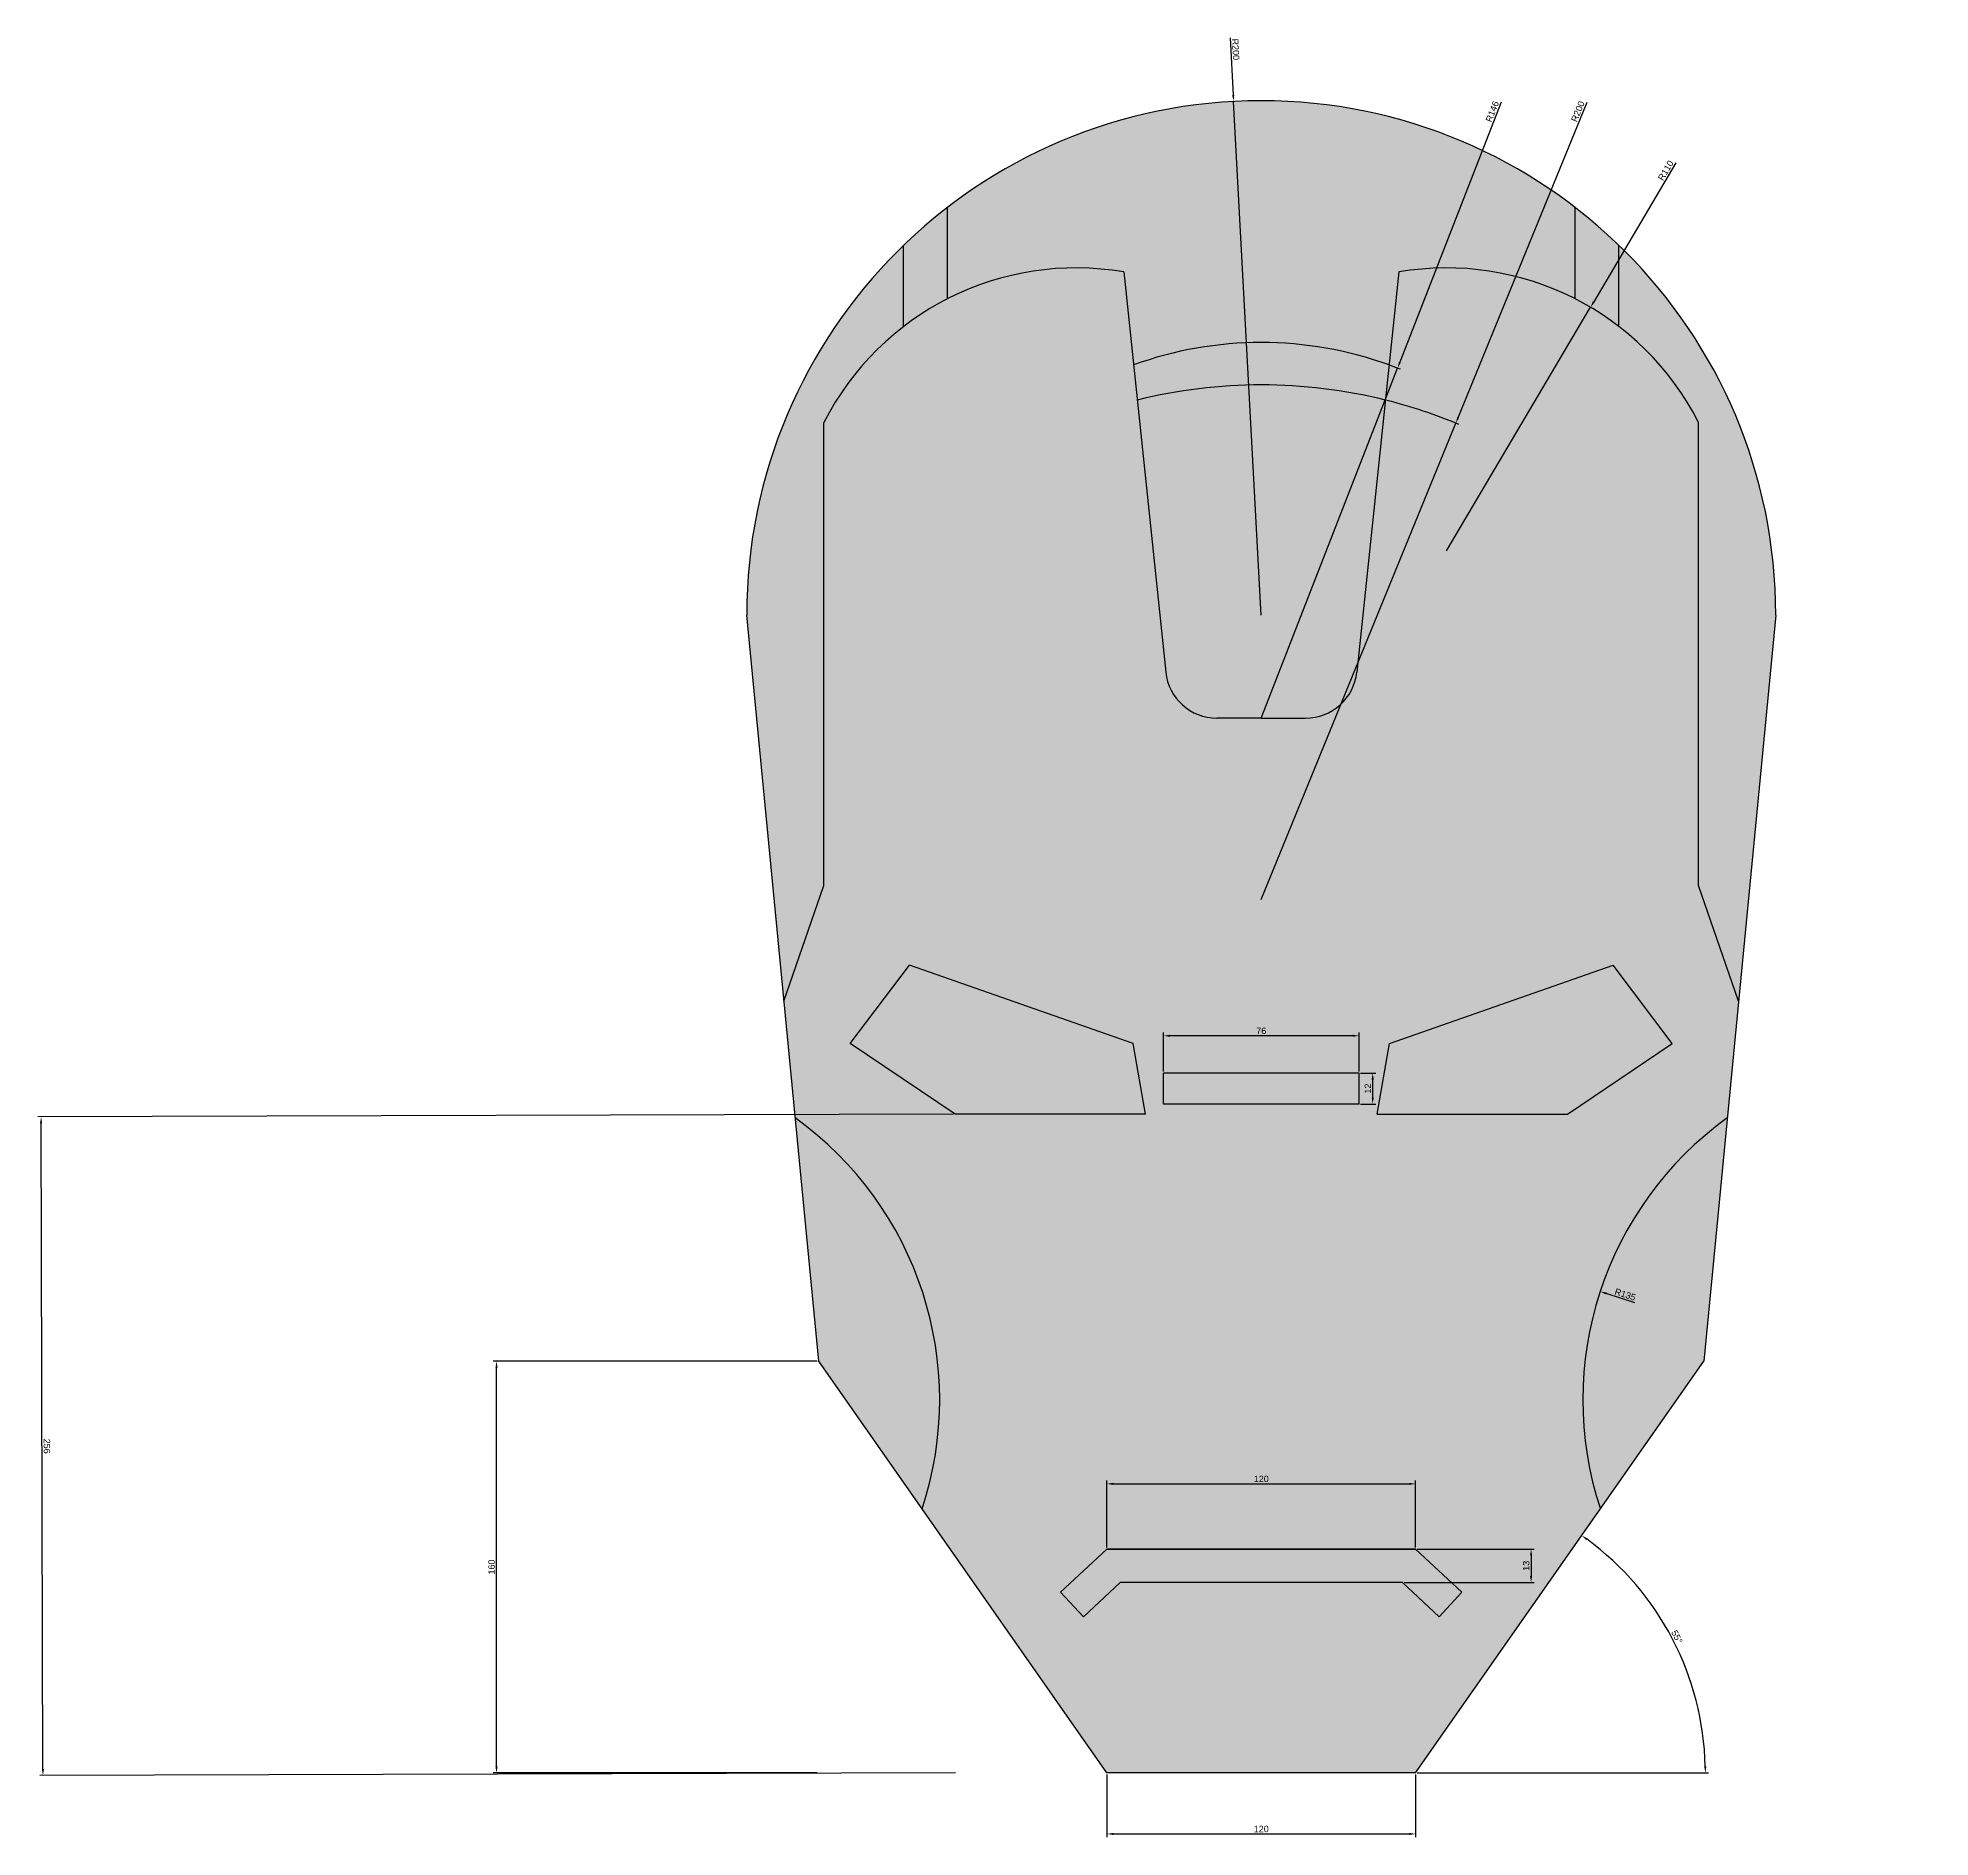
# Model space of a CAD drawing. Header units: millimetres. Extents: x 2387 to 3604, y 813 to 1657.
# Drawn here: x 2387 to 3122, y 958 to 1657 of the extents above; entities that cross this region are included whole.
import ezdxf

# ---------------------------------------------------------------- set-up
doc = ezdxf.new("R2010")
doc.units = ezdxf.units.MM
doc.styles.get("Standard").update_dxf_attribs({"font": 'arial.ttf'})
doc.dimstyles.new('ISO-25', dxfattribs={"dimtxt": 2.5, "dimasz": 2.5, "dimexe": 1.25, "dimexo": 0.625, "dimtad": 1, "dimtxsty": 'Standard', "dimcen": 2.5, "dimadec": 0, "dimazin": 0, "dimtfac": 1, "dimtmove": 0, "dimatfit": 3, "dimfxl": 1, "dimarcsym": 0})

# ---------------------------------------------------------------- blocks, each defined once
blk = doc.blocks.new('*D1')
at = {"color": 0, "lineweight": -2, "transparency": 16777216}
for p, q in [((2802.4, 982.28), (2802.4, 957.92)), ((2922.4, 982.28), (2922.4, 957.92)), ((2804.9, 959.17), (2919.9, 959.17))]:
    blk.add_line(p, q, dxfattribs=at)
at = {"color": 0, "transparency": 16777216}
for points in [[(2804.9, 959.58), (2804.9, 958.75), (2802.4, 959.17)], [(2919.9, 959.58), (2919.9, 958.75), (2922.4, 959.17)]]:
    blk.add_solid(points, dxfattribs=at)
at = {"layer": 'Defpoints', "color": 0, "transparency": 16777216}
for p in [(2802.4, 982.9), (2922.4, 982.9), (2922.4, 959.17)]:
    blk.add_point(p, dxfattribs=at)
at = {"color": 0, "transparency": 16777216, "insert": (2862.4, 961.07), "char_height": 2.5, "attachment_point": 5}
blk.add_mtext('120', dxfattribs=at)
blk = doc.blocks.new('*D2')
at = {"color": 0, "lineweight": -2, "transparency": 16777216}
for p, q in [((2689.75, 1142.9), (2563.9, 1142.91)), ((2565.14, 985.41), (2565.15, 1140.41)), ((2689.73, 982.9), (2563.89, 982.91))]:
    blk.add_line(p, q, dxfattribs=at)
at = {"color": 0, "transparency": 16777216}
for points in [[(2564.74, 1140.41), (2565.57, 1140.41), (2565.15, 1142.91)], [(2564.72, 985.41), (2565.56, 985.41), (2565.14, 982.91)]]:
    blk.add_solid(points, dxfattribs=at)
at = {"layer": 'Defpoints', "color": 0, "transparency": 16777216}
for p in [(2565.15, 1142.91), (2690.37, 1142.9), (2690.36, 982.9)]:
    blk.add_point(p, dxfattribs=at)
at = {"color": 0, "transparency": 16777216, "insert": (2563.25, 1062.91), "char_height": 2.5, "attachment_point": 5, "rotation": 89.99504}
blk.add_mtext('160', dxfattribs=at)
blk = doc.blocks.new('*D3')
at = {"color": 0, "lineweight": -2, "transparency": 16777216}
blk.add_line((2923.03, 982.9), (3036.27, 982.9), dxfattribs=at)
blk.add_arc((2922.4, 982.9), 112.62, 1.27192, 53.72808, dxfattribs=at)
at = {"color": 0, "transparency": 16777216}
for points in [[(2988.79, 1073.36), (2989.27, 1074.04), (2987, 1075.15)], [(3035.41, 985.41), (3034.58, 985.4), (3035.02, 982.9)]]:
    blk.add_solid(points, dxfattribs=at)
at = {"layer": 'Defpoints', "color": 0, "transparency": 16777216}
for p in [(3034.44, 1142.9), (3029.31, 1018.33), (2802.4, 982.9), (2922.4, 982.9), (2922.4, 982.9)]:
    blk.add_point(p, dxfattribs=at)
at = {"color": 0, "transparency": 16777216, "insert": (3023.98, 1035.78), "char_height": 2.5, "attachment_point": 5, "rotation": 297.5}
blk.add_mtext('55°', dxfattribs=at)
blk = doc.blocks.new('*D4')
at = {"color": 0, "lineweight": -2, "transparency": 16777216}
for p, q in [((2824.4, 1255.53), (2824.4, 1270.67)), ((2897.9, 1269.42), (2826.9, 1269.42)), ((2900.4, 1255.53), (2900.4, 1270.67))]:
    blk.add_line(p, q, dxfattribs=at)
at = {"color": 0, "transparency": 16777216}
for points in [[(2826.9, 1269.84), (2826.9, 1269.01), (2824.4, 1269.42)], [(2897.9, 1269.84), (2897.9, 1269.01), (2900.4, 1269.42)]]:
    blk.add_solid(points, dxfattribs=at)
at = {"layer": 'Defpoints', "color": 0, "transparency": 16777216}
for p in [(2824.4, 1269.42), (2824.4, 1254.9), (2900.4, 1254.9)]:
    blk.add_point(p, dxfattribs=at)
at = {"color": 0, "transparency": 16777216, "insert": (2862.4, 1271.32), "char_height": 2.5, "attachment_point": 5}
blk.add_mtext('76', dxfattribs=at)
blk = doc.blocks.new('*D5')
at = {"color": 0, "lineweight": -2, "transparency": 16777216}
for p, q in [((2901.03, 1254.9), (2906.97, 1254.9)), ((2905.72, 1245.4), (2905.72, 1252.4)), ((2901.03, 1242.9), (2906.97, 1242.9))]:
    blk.add_line(p, q, dxfattribs=at)
at = {"color": 0, "transparency": 16777216}
for points in [[(2905.31, 1252.4), (2906.14, 1252.4), (2905.72, 1254.9)], [(2905.31, 1245.4), (2906.14, 1245.4), (2905.72, 1242.9)]]:
    blk.add_solid(points, dxfattribs=at)
at = {"layer": 'Defpoints', "color": 0, "transparency": 16777216}
for p in [(2900.4, 1254.9), (2905.72, 1254.9), (2900.4, 1242.9)]:
    blk.add_point(p, dxfattribs=at)
at = {"color": 0, "transparency": 16777216, "insert": (2903.84, 1248.9), "char_height": 2.5, "attachment_point": 5, "rotation": 90}
blk.add_mtext('12', dxfattribs=at)
blk = doc.blocks.new('*D6')
at = {"color": 0, "lineweight": -2, "transparency": 16777216}
for p, q in [((3023.6, 1608.75), (2991.66, 1554.74)), ((2934.4, 1457.9), (2990.39, 1552.59))]:
    blk.add_line(p, q, dxfattribs=at)
at = {"color": 0, "transparency": 16777216}
blk.add_solid([(2991.31, 1554.95), (2992.02, 1554.53), (2990.39, 1552.59)], dxfattribs=at)
at = {"layer": 'Defpoints', "color": 0, "transparency": 16777216}
for p in [(2990.39, 1552.59), (2934.4, 1457.9)]:
    blk.add_point(p, dxfattribs=at)
at = {"color": 0, "transparency": 16777216, "insert": (3019.64, 1605.78), "char_height": 2.5, "attachment_point": 5, "rotation": 59.40371}
blk.add_mtext('R110', dxfattribs=at)
blk = doc.blocks.new('*D7')
at = {"color": 0, "lineweight": -2, "transparency": 16777216}
for p, q in [((2955.64, 1632.27), (2916.3, 1531.27)), ((2862.4, 1392.9), (2915.4, 1528.95))]:
    blk.add_line(p, q, dxfattribs=at)
blk.add_arc((2862.4, 1392.9), 146, 68.22725, 69.86136, dxfattribs=at)
at = {"color": 0, "transparency": 16777216}
blk.add_solid([(2915.92, 1531.43), (2916.69, 1531.12), (2915.4, 1528.95)], dxfattribs=at)
at = {"layer": 'Defpoints', "color": 0, "transparency": 16777216}
for p in [(2915.4, 1528.95), (2862.4, 1392.9)]:
    blk.add_point(p, dxfattribs=at)
at = {"color": 0, "transparency": 16777216, "insert": (2952.21, 1628.69), "char_height": 2.5, "attachment_point": 5, "rotation": 68.71779}
blk.add_mtext('R146', dxfattribs=at)
blk = doc.blocks.new('*D8')
at = {"color": 0, "lineweight": -2, "transparency": 16777216}
for p, q in [((2988.97, 1632.24), (2938.99, 1509.89)), ((2862.4, 1322.43), (2938.04, 1507.58))]:
    blk.add_line(p, q, dxfattribs=at)
blk.add_arc((2862.4, 1322.43), 200, 67.4199, 75.86256, dxfattribs=at)
at = {"color": 0, "transparency": 16777216}
blk.add_solid([(2938.6, 1510.05), (2939.37, 1509.73), (2938.04, 1507.58)], dxfattribs=at)
at = {"layer": 'Defpoints', "color": 0, "transparency": 16777216}
for p in [(2938.04, 1507.58), (2862.4, 1322.43)]:
    blk.add_point(p, dxfattribs=at)
at = {"color": 0, "transparency": 16777216, "insert": (2985.48, 1628.72), "char_height": 2.5, "attachment_point": 5, "rotation": 67.778}
blk.add_mtext('R200', dxfattribs=at)
blk = doc.blocks.new('*D9')
at = {"color": 0, "lineweight": -2, "transparency": 16777216}
for p, q in [((2850.3, 1657.34), (2851.5, 1635.11)), ((2862.4, 1432.9), (2851.64, 1632.61))]:
    blk.add_line(p, q, dxfattribs=at)
at = {"color": 0, "transparency": 16777216}
blk.add_solid([(2851.92, 1635.13), (2851.09, 1635.09), (2851.64, 1632.61)], dxfattribs=at)
at = {"layer": 'Defpoints', "color": 0, "transparency": 16777216}
for p in [(2851.64, 1632.61), (2862.4, 1432.9)]:
    blk.add_point(p, dxfattribs=at)
at = {"color": 0, "transparency": 16777216, "insert": (2852.45, 1652.87), "char_height": 2.5, "attachment_point": 5, "rotation": 273.08605}
blk.add_mtext('R200', dxfattribs=at)
blk = doc.blocks.new('*D10')
at = {"color": 0, "lineweight": -2, "transparency": 16777216}
blk.add_line((3007.62, 1165.61), (2996.52, 1169.26), dxfattribs=at)
at = {"color": 0, "transparency": 16777216}
blk.add_solid([(2996.65, 1169.65), (2996.39, 1168.86), (2994.15, 1170.04)], dxfattribs=at)
at = {"layer": 'Defpoints', "color": 0, "transparency": 16777216}
for p in [(2994.15, 1170.04), (3122.4, 1127.9)]:
    blk.add_point(p, dxfattribs=at)
at = {"color": 0, "transparency": 16777216, "insert": (3003.86, 1168.85), "char_height": 2.5, "attachment_point": 5, "rotation": 341.81247}
blk.add_mtext('R135', dxfattribs=at)
blk = doc.blocks.new('*D11')
at = {"color": 0, "lineweight": -2, "transparency": 16777216}
for p, q in [((2742.78, 1238.9), (2386.86, 1237.89)), ((2388.83, 984.39), (2388.12, 1235.39)), ((2743.51, 982.9), (2387.59, 981.89))]:
    blk.add_line(p, q, dxfattribs=at)
at = {"color": 0, "transparency": 16777216}
for points in [[(2388.54, 1235.39), (2387.7, 1235.39), (2388.11, 1237.89)], [(2389.25, 984.39), (2388.41, 984.39), (2388.84, 981.89)]]:
    blk.add_solid(points, dxfattribs=at)
at = {"layer": 'Defpoints', "color": 0, "transparency": 16777216}
for p in [(2388.11, 1237.89), (2743.4, 1238.9), (2744.13, 982.9)]:
    blk.add_point(p, dxfattribs=at)
at = {"color": 0, "transparency": 16777216, "insert": (2390.38, 1109.9), "char_height": 2.5, "attachment_point": 5, "rotation": 270.16275}
blk.add_mtext('256', dxfattribs=at)
blk = doc.blocks.new('*D12')
at = {"color": 0, "lineweight": -2, "transparency": 16777216}
for p, q in [((2802.4, 1070.53), (2802.4, 1096.5)), ((2922.4, 1070.53), (2922.4, 1096.5)), ((2804.9, 1095.25), (2919.9, 1095.25))]:
    blk.add_line(p, q, dxfattribs=at)
at = {"color": 0, "transparency": 16777216}
for points in [[(2804.9, 1095.66), (2804.9, 1094.83), (2802.4, 1095.25)], [(2919.9, 1095.66), (2919.9, 1094.83), (2922.4, 1095.25)]]:
    blk.add_solid(points, dxfattribs=at)
at = {"layer": 'Defpoints', "color": 0, "transparency": 16777216}
for p in [(2922.4, 1095.25), (2802.4, 1069.9), (2922.4, 1069.9)]:
    blk.add_point(p, dxfattribs=at)
at = {"color": 0, "transparency": 16777216, "insert": (2862.4, 1097.15), "char_height": 2.5, "attachment_point": 5}
blk.add_mtext('120', dxfattribs=at)
blk = doc.blocks.new('*D13')
at = {"color": 0, "lineweight": -2, "transparency": 16777216}
for p, q in [((2923.03, 1069.9), (2968.53, 1069.9)), ((2967.28, 1067.4), (2967.28, 1059.4)), ((2917.91, 1056.9), (2968.53, 1056.9))]:
    blk.add_line(p, q, dxfattribs=at)
at = {"color": 0, "transparency": 16777216}
for points in [[(2966.87, 1067.4), (2967.7, 1067.4), (2967.28, 1069.9)], [(2966.87, 1059.4), (2967.7, 1059.4), (2967.28, 1056.9)]]:
    blk.add_solid(points, dxfattribs=at)
at = {"layer": 'Defpoints', "color": 0, "transparency": 16777216}
for p in [(2922.4, 1069.9), (2917.28, 1056.9), (2967.28, 1056.9)]:
    blk.add_point(p, dxfattribs=at)
at = {"color": 0, "transparency": 16777216, "insert": (2965.38, 1063.4), "char_height": 2.5, "attachment_point": 5, "rotation": 90}
blk.add_mtext('13', dxfattribs=at)

msp = doc.modelspace()

# ---------------------------------------------------------------- hatches: boundary and pattern name
at = {"true_color": 0x991b1e}
h = msp.add_hatch(color=244, dxfattribs=at)
h.dxf.hatch_style = 1
h.paths.add_polyline_path([(2692.404, 1507.862, -0.3282098), (2808.926, 1566.331), (2814.161, 1516.526, -0.122416), (2910.647, 1516.526), (2915.882, 1566.331, -0.3282098), (3032.404, 1507.862), (3032.404, 1327.902), (3047.938, 1282.902), (3062.404, 1432.902, 1), (2662.404, 1432.902), (2676.87, 1282.902), (2692.404, 1327.902)])
h.paths.add_polyline_path([(2825.272, 1410.811, 0.383864), (2845.162, 1392.902), (2862.404, 1392.902), (2879.646, 1392.902, 0.383864), (2899.536, 1410.811), (2910.647, 1516.526, 0.122416), (2814.161, 1516.526)], flags=17)
h.paths.add_polyline_path([(2994.238, 1085.492), (3034.437, 1142.902), (3043.558, 1237.485, 0.3276912)])
h.paths.add_polyline_path([(2681.249, 1237.485), (2690.371, 1142.902), (2730.57, 1085.492, 0.3276912)])
h.paths.add_polyline_path([(2824.404, 1254.902), (2824.404, 1242.902), (2900.404, 1242.902), (2900.404, 1254.902)])
h = msp.add_hatch(color=244, dxfattribs=at)
h.dxf.hatch_style = 1
h.paths.add_polyline_path([(2912.083, 1530.19), (2915.882, 1566.331, -0.1616483), (2984.404, 1555.882), (2984.404, 1591.382, 0.3403256), (2740.404, 1591.382), (2740.404, 1555.882, -0.1616483), (2808.926, 1566.331), (2812.724, 1530.19, -0.1753677)])
h = msp.add_hatch(color=256)
h.set_gradient(color1=(248, 215, 49), color2=(255, 255, 0), tint=1)
h.paths.add_polyline_path([(2825.272, 1410.811), (2808.926, 1566.331, 0.3282098), (2692.404, 1507.862), (2692.404, 1327.902), (2676.87, 1282.902), (2681.249, 1237.485, -0.3276912), (2730.57, 1085.492), (2802.404, 982.902), (2922.404, 982.902), (2994.238, 1085.492, -0.3276912), (3043.558, 1237.485), (3047.938, 1282.902), (3032.404, 1327.902), (3032.404, 1507.862, 0.3282098), (2915.882, 1566.331), (2899.536, 1410.811, -0.383864), (2879.646, 1392.902), (2862.404, 1392.902), (2845.162, 1392.902, -0.383864)])
h.paths.add_polyline_path([(2812.555, 1266.402), (2817.404, 1238.902), (2743.404, 1238.902), (2702.634, 1266.402), (2725.614, 1296.902)], flags=16)
h.paths.add_polyline_path([(2824.404, 1254.902), (2900.404, 1254.902), (2900.404, 1242.902), (2824.404, 1242.902)], flags=16)
h.paths.add_polyline_path([(2912.253, 1266.402), (2999.194, 1296.902), (3022.174, 1266.402), (2981.404, 1238.902), (2907.404, 1238.902)], flags=16)
h.paths.add_polyline_path([(2802.404, 1069.902), (2922.404, 1069.902), (2940.404, 1053.117), (2931.538, 1043.609), (2917.283, 1056.902), (2807.525, 1056.902), (2793.27, 1043.609), (2784.404, 1053.117)], flags=16)
at = {"true_color": 0xd19cc7}
h = msp.add_hatch(color=9, dxfattribs=at)
h.paths.add_polyline_path([(3022.174, 1266.402), (2999.194, 1296.902), (2912.253, 1266.402), (2907.404, 1238.902), (2981.404, 1238.902)])
h.paths.add_polyline_path([(2725.614, 1296.902), (2702.634, 1266.402), (2743.404, 1238.902), (2817.404, 1238.902), (2812.555, 1266.402)])
h.paths.add_polyline_path([(2917.283, 1056.902), (2931.538, 1043.609), (2940.404, 1053.117), (2922.404, 1069.902), (2802.404, 1069.902), (2784.404, 1053.117), (2793.27, 1043.609), (2807.525, 1056.902)])

# ---------------------------------------------------------------- linework, layer by layer
for p, q in [((2740.404, 1555.882), (2740.404, 1591.382)), ((2984.404, 1555.882), (2984.404, 1591.382)), ((2723.404, 1545.143), (2723.404, 1576.704)), ((3001.404, 1545.143), (3001.404, 1576.704)), ((2808.926, 1566.331), (2825.272, 1410.811)), ((2915.882, 1566.331), (2899.536, 1410.811)), ((2692.404, 1327.902), (2692.404, 1507.862)), ((3032.404, 1327.902), (3032.404, 1507.862)), ((2690.371, 1142.902), (2662.404, 1432.902)), ((3062.404, 1432.902), (3034.437, 1142.902)), ((2862.404, 1392.902), (2845.162, 1392.902)), ((2862.404, 1392.902), (2879.646, 1392.902)), ((2676.87, 1282.902), (2692.404, 1327.902)), ((3047.938, 1282.902), (3032.404, 1327.902)), ((2702.634, 1266.402), (2725.614, 1296.902)), ((2812.555, 1266.402), (2725.614, 1296.902)), ((2912.253, 1266.402), (2999.194, 1296.902)), ((3022.174, 1266.402), (2999.194, 1296.902)), ((2743.404, 1238.902), (2702.634, 1266.402)), ((2817.404, 1238.902), (2812.555, 1266.402)), ((2907.404, 1238.902), (2912.253, 1266.402)), ((2981.404, 1238.902), (3022.174, 1266.402)), ((2824.404, 1242.902), (2824.404, 1254.902)), ((2900.404, 1254.902), (2824.404, 1254.902)), ((2900.404, 1242.902), (2900.404, 1254.902)), ((2817.404, 1238.902), (2743.404, 1238.902)), ((2900.404, 1242.902), (2824.404, 1242.902)), ((2907.404, 1238.902), (2981.404, 1238.902)), ((2802.404, 982.902), (2690.371, 1142.902)), ((2922.404, 982.902), (3034.437, 1142.902)), ((2922.404, 1069.902), (2802.404, 1069.902)), ((2922.404, 982.902), (2802.404, 982.902))]:
    msp.add_line(p, q)
msp.add_lwpolyline([(2784.404, 1053.117), (2802.404, 1069.902), (2922.404, 1069.902), (2940.404, 1053.117), (2931.538, 1043.609), (2917.283, 1056.902), (2807.525, 1056.902), (2793.27, 1043.609)], close=True)
for centre, radius, start, end in [((2862.404, 1432.902), 200, 0, 180), ((2790.404, 1457.902), 110, 80.306341, 152.987706), ((2934.404, 1457.902), 110, 27.012294, 99.693659), ((2862.404, 1392.902), 146, 70.106629, 109.893371), ((2862.404, 1322.432), 200, 76.041611, 103.958389), ((2845.162, 1412.902), 20, 186, 270), ((2879.646, 1412.902), 20, 270, 354), ((2602.404, 1127.902), 135, 341.6907, 54.264752), ((3122.404, 1127.902), 135, 125.735248, 198.3093)]:
    msp.add_arc(centre, radius, start, end)

# ---------------------------------------------------------------- dimensions: what is measured, and where the dimension line sits
for center, mpoint, picture, middle in [((2862.404, 1432.902), (2851.637, 1632.612), '*D9', (2850.55, 1652.764)), ((2862.404, 1322.432), (2938.043, 1507.577), '*D8', (2987.24, 1627.997)), ((2862.404, 1392.902), (2915.396, 1528.945), '*D7', (2953.98, 1627.997)), ((2934.404, 1457.902), (2990.392, 1552.587), '*D6', (3021.273, 1604.812)), ((3122.404, 1127.902), (2994.149, 1170.039), '*D10', (3003.262, 1167.045))]:
    dim = msp.add_radius_dim(center=center, mpoint=mpoint, dimstyle='ISO-25')
    dim.commit()
    dim.dimension.update_dxf_attribs({"geometry": picture, "text_midpoint": middle, "dimtype": 164})
for base, p1, p2, picture, middle in [((2824.404, 1269.422), (2900.404, 1254.902), (2824.404, 1254.902), '*D4', (2862.404, 1271.324)), ((2922.404, 1095.248), (2802.404, 1069.902), (2922.404, 1069.902), '*D12', (2862.404, 1097.15)), ((2922.404, 959.166), (2802.404, 982.902), (2922.404, 982.902), '*D1', (2862.404, 961.067))]:
    dim = msp.add_linear_dim(base=base, p1=p1, p2=p2, dimstyle='ISO-25')
    dim.commit()
    dim.dimension.update_dxf_attribs({"geometry": picture, "text_midpoint": middle})
for base, p1, p2, picture, middle in [((2905.724, 1254.902), (2900.404, 1242.902), (2900.404, 1254.902), '*D5', (2903.844, 1248.902)), ((2967.284, 1056.902), (2922.404, 1069.902), (2917.283, 1056.902), '*D13', (2965.382, 1063.402))]:
    dim = msp.add_linear_dim(base=base, p1=p1, p2=p2, angle=90, dimstyle='ISO-25')
    dim.commit()
    dim.dimension.update_dxf_attribs({"geometry": picture, "text_midpoint": middle})
for p1, p2, distance, picture, middle in [((2744.131, 982.902), (2743.404, 1238.902), 355.294, '*D11', (2390.376, 1109.898)), ((2690.357, 982.902), (2690.371, 1142.902), 125.216, '*D2', (2563.247, 1062.913))]:
    dim = msp.add_aligned_dim(p1=p1, p2=p2, distance=distance, dimstyle='ISO-25')
    dim.commit()
    dim.dimension.update_dxf_attribs({"geometry": picture, "text_midpoint": middle})
dim = msp.add_angular_dim_2l(base=(3029.307, 1018.326), line1=((2922.404, 982.902), (2802.404, 982.902)), line2=((2922.404, 982.902), (3034.437, 1142.902)), dimstyle='ISO-25')
dim.commit()
dim.dimension.update_dxf_attribs({"geometry": '*D3', "text_midpoint": (3023.98, 1035.779)})

doc.saveas('drawing.dxf')
